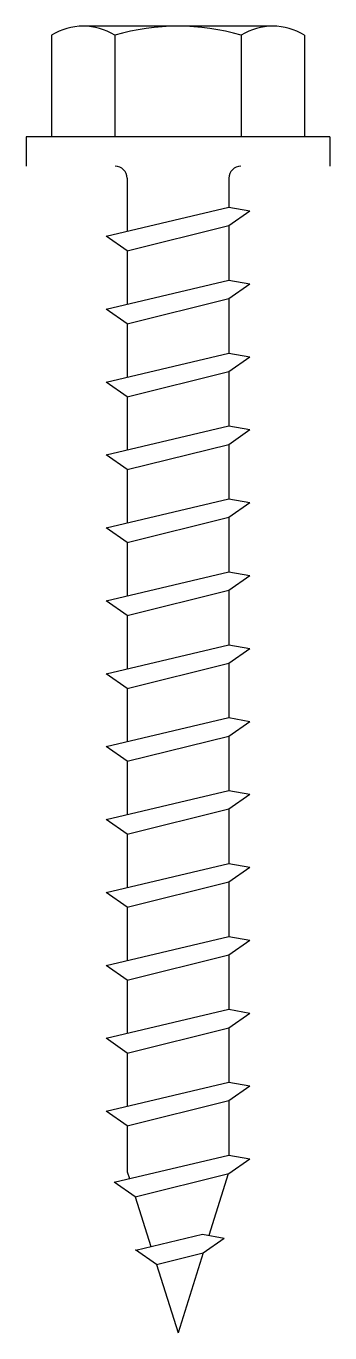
# Model space of a CAD drawing. Extents: x -0.39 to 0.39, y -3 to 0.36.
import ezdxf

# ---------------------------------------------------------------- set-up
doc = ezdxf.new("R2010")
doc.units = 0
doc.header["$MEASUREMENT"] = 0
doc.layers.get('0').update_dxf_attribs({"linetype": 'CONTINUOUS'})

msp = doc.modelspace()

# ---------------------------------------------------------------- linework, layer by layer
for p, q in [((-0.3248, 0.3366), (-0.3248, 0.075)), ((0.2436, 0.36), (-0.2436, 0.36)), ((-0.1624, 0.3366), (-0.1624, 0.075)), ((0.1624, 0.3366), (0.1624, 0.075)), ((0.3248, 0.3366), (0.3248, 0.075)), ((0.39, 0.075), (-0.39, 0.075)), ((-0.39, 0.075), (-0.39, 0)), ((0.39, 0.075), (0.39, 0)), ((-0.1305, -0.0313), (-0.1305, -0.1673)), ((0.1305, -0.0313), (0.1305, -0.1055)), ((-0.1845, -0.1801), (0.1305, -0.1055)), ((0.1305, -0.1055), (0.1845, -0.1151)), ((0.1305, -0.1529), (0.1845, -0.1151)), ((-0.1305, -0.2179), (0.1305, -0.1529)), ((0.1305, -0.1529), (0.1305, -0.293)), ((-0.1305, -0.2179), (-0.1845, -0.1801)), ((-0.1305, -0.2179), (-0.1305, -0.3548)), ((-0.1845, -0.3676), (0.1305, -0.293)), ((0.1305, -0.293), (0.1845, -0.3026)), ((0.1305, -0.3404), (0.1845, -0.3026)), ((-0.1305, -0.4054), (-0.1845, -0.3676)), ((-0.1305, -0.4054), (0.1305, -0.3404)), ((0.1305, -0.3404), (0.1305, -0.4805)), ((-0.1305, -0.4054), (-0.1305, -0.5423)), ((-0.1845, -0.5551), (0.1305, -0.4805)), ((0.1305, -0.4805), (0.1845, -0.4901)), ((0.1305, -0.5279), (0.1845, -0.4901)), ((-0.1305, -0.5929), (0.1305, -0.5279)), ((0.1305, -0.5279), (0.1305, -0.668)), ((-0.1305, -0.5929), (-0.1845, -0.5551)), ((-0.1305, -0.5929), (-0.1305, -0.7298)), ((-0.1845, -0.7426), (0.1305, -0.668)), ((0.1305, -0.668), (0.1845, -0.6776)), ((0.1305, -0.7154), (0.1845, -0.6776)), ((-0.1305, -0.7804), (0.1305, -0.7154)), ((0.1305, -0.7154), (0.1305, -0.8555)), ((-0.1305, -0.7804), (-0.1845, -0.7426)), ((-0.1305, -0.7804), (-0.1305, -0.9173)), ((-0.1845, -0.9301), (0.1305, -0.8555)), ((0.1305, -0.8555), (0.1845, -0.8651)), ((0.1305, -0.9029), (0.1845, -0.8651)), ((-0.1305, -0.9679), (0.1305, -0.9029)), ((0.1305, -0.9029), (0.1305, -1.043)), ((-0.1305, -0.9679), (-0.1845, -0.9301)), ((-0.1305, -0.9679), (-0.1305, -1.1048)), ((-0.1845, -1.1176), (0.1305, -1.043)), ((0.1305, -1.043), (0.1845, -1.0526)), ((0.1305, -1.0904), (0.1845, -1.0526)), ((-0.1305, -1.1554), (0.1305, -1.0904)), ((0.1305, -1.0904), (0.1305, -1.2305)), ((-0.1305, -1.1554), (-0.1845, -1.1176)), ((-0.1305, -1.1554), (-0.1305, -1.2923)), ((-0.1845, -1.3051), (0.1305, -1.2305)), ((0.1305, -1.2305), (0.1845, -1.2401)), ((0.1305, -1.2779), (0.1845, -1.2401)), ((-0.1305, -1.3429), (-0.1845, -1.3051)), ((-0.1305, -1.3429), (0.1305, -1.2779)), ((0.1305, -1.2779), (0.1305, -1.418)), ((-0.1305, -1.3429), (-0.1305, -1.4798)), ((-0.1845, -1.4926), (0.1305, -1.418)), ((0.1305, -1.418), (0.1845, -1.4276)), ((0.1305, -1.4654), (0.1845, -1.4276)), ((-0.1305, -1.5304), (0.1305, -1.4654)), ((0.1305, -1.4654), (0.1305, -1.6055)), ((-0.1305, -1.5304), (-0.1845, -1.4926)), ((-0.1305, -1.5304), (-0.1305, -1.6673)), ((-0.1845, -1.6801), (0.1305, -1.6055)), ((0.1305, -1.6055), (0.1845, -1.6151)), ((0.1305, -1.6529), (0.1845, -1.6151)), ((-0.1305, -1.7179), (0.1305, -1.6529)), ((0.1305, -1.6529), (0.1305, -1.793)), ((-0.1305, -1.7179), (-0.1845, -1.6801)), ((-0.1305, -1.7179), (-0.1305, -1.8548)), ((-0.1845, -1.8676), (0.1305, -1.793)), ((0.1305, -1.793), (0.1845, -1.8026)), ((0.1305, -1.8404), (0.1845, -1.8026)), ((-0.1305, -1.9054), (0.1305, -1.8404)), ((0.1305, -1.8404), (0.1305, -1.9805)), ((-0.1305, -1.9054), (-0.1845, -1.8676)), ((-0.1305, -1.9054), (-0.1305, -2.0423)), ((-0.1845, -2.0551), (0.1305, -1.9805)), ((0.1305, -1.9805), (0.1845, -1.9901)), ((0.1305, -2.0279), (0.1845, -1.9901)), ((-0.1305, -2.0929), (0.1305, -2.0279)), ((0.1305, -2.0279), (0.1305, -2.168)), ((-0.1305, -2.0929), (-0.1845, -2.0551)), ((-0.1305, -2.0929), (-0.1305, -2.2298)), ((-0.1845, -2.2426), (0.1305, -2.168)), ((0.1305, -2.168), (0.1845, -2.1776)), ((0.1305, -2.2154), (0.1845, -2.1776)), ((-0.1305, -2.2804), (0.1305, -2.2154)), ((0.1305, -2.2154), (0.1305, -2.3555)), ((-0.1305, -2.2804), (-0.1845, -2.2426)), ((-0.1305, -2.2804), (-0.1305, -2.4173)), ((-0.1845, -2.4301), (0.1305, -2.3555)), ((0.1305, -2.3555), (0.1845, -2.3651)), ((0.1305, -2.4029), (0.1845, -2.3651)), ((-0.1305, -2.4679), (0.1305, -2.4029)), ((0.1305, -2.4029), (0.1305, -2.543)), ((-0.1305, -2.4679), (-0.1845, -2.4301)), ((-0.1305, -2.4679), (-0.1305, -2.5861)), ((-0.164, -2.6128), (0.1305, -2.543)), ((0.1305, -2.543), (0.1845, -2.5526)), ((0.1305, -2.5904), (0.1845, -2.5526)), ((-0.1305, -2.5861), (-0.125, -2.6035)), ((-0.1102, -2.6504), (-0.164, -2.6128)), ((-0.1102, -2.6504), (0.1305, -2.5904)), ((0.129, -2.5907), (0.079, -2.7494)), ((-0.1102, -2.6504), (-0.07, -2.778)), ((-0.1084, -2.7871), (0.0629, -2.7465)), ((0.0629, -2.7465), (0.1189, -2.7564)), ((-0.0554, -2.8242), (-0.1094, -2.7864)), ((0.0649, -2.7942), (0.1189, -2.7564)), ((-0.0554, -2.8242), (0.0649, -2.7942)), ((0.0649, -2.7942), (0, -3)), ((-0.0554, -2.8242), (0, -3))]:
    msp.add_line(p, q)
for centre, radius, start, end in [((-0.2436, 0.2077), 0.1523, 57.7958, 122.2042), ((0, -0.2142), 0.5742, 73.5736, 106.4264), ((0.2436, 0.2077), 0.1523, 57.7958, 122.2042), ((-0.1617, -0.0313), 0.0312, 0, 90), ((0.1618, -0.0313), 0.0312, 90, 180)]:
    msp.add_arc(centre, radius, start, end)

doc.saveas('drawing.dxf')
